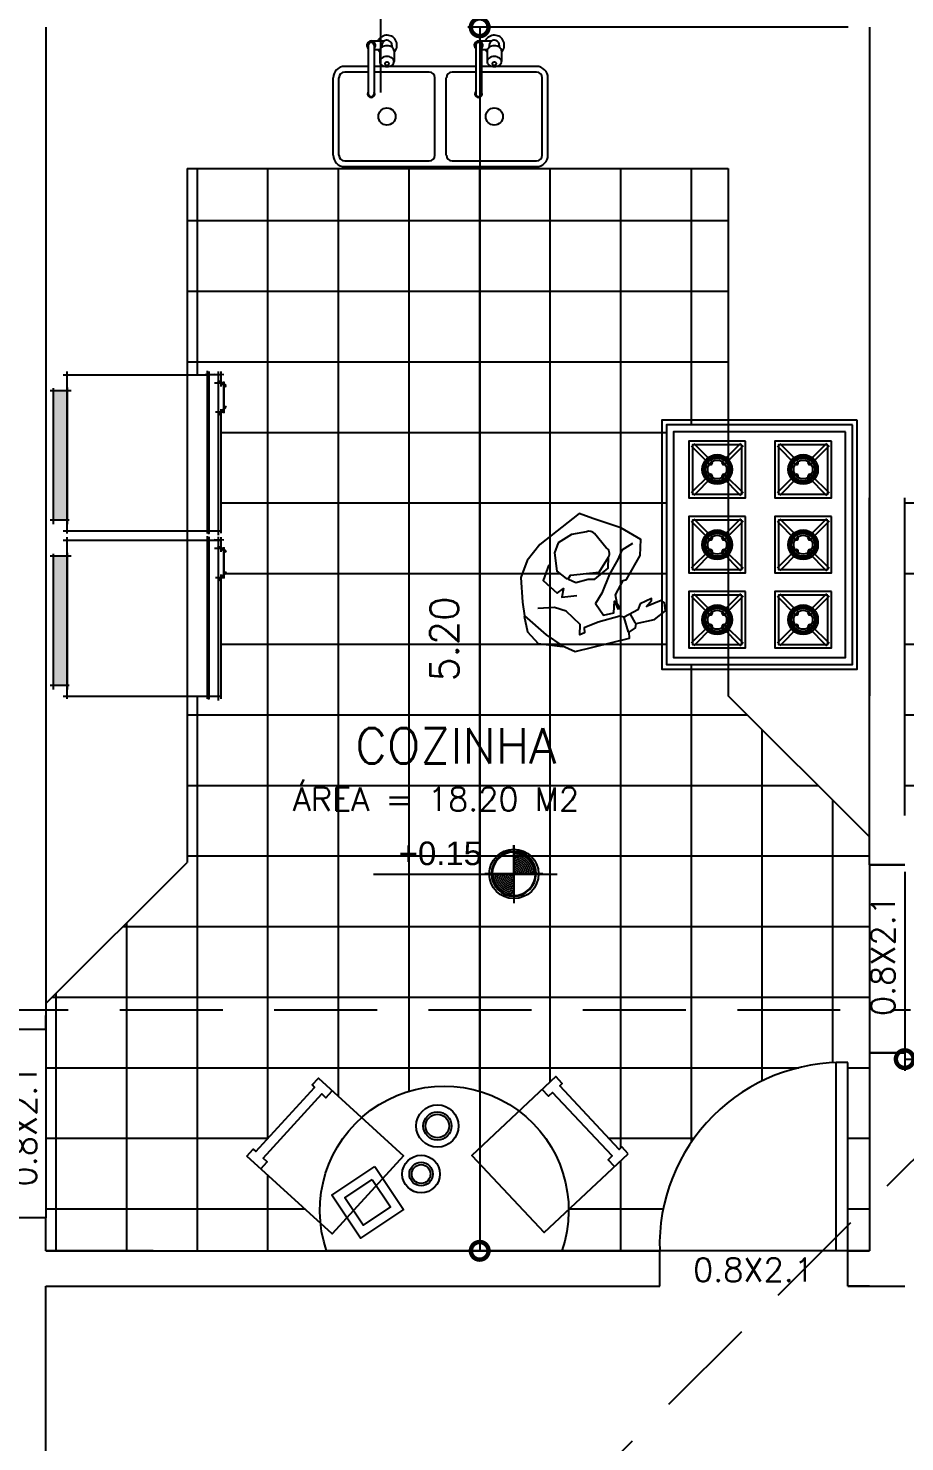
# Model space of a CAD drawing. Extents: x 500 to 638, y 181 to 267.
# Drawn here: x 551.78 to 555.51, y 230.31 to 236.32 of the extents above; entities that cross this region are included whole.
import ezdxf
from ezdxf.enums import TextEntityAlignment as Align

# ---------------------------------------------------------------- set-up
doc = ezdxf.new("R2010")
doc.units = 0
doc.header["$LTSCALE"] = 7
doc.linetypes.add('HIDDEN2', pattern=[0.1875, 0.125, -0.0625])
doc.layers.get('0').update_dxf_attribs({"linetype": 'CONTINUOUS'})
doc.layers.get('DEFPOINTS').update_dxf_attribs({"linetype": 'CONTINUOUS'})
for name, color, linetype in [('ACESSÓRIO', 2, 'CONTINUOUS'), ('ALVENARIA', 7, 'CONTINUOUS'), ('ALVENARIA1', 44, 'CONTINUOUS'), ('COBERTURA', 6, 'CONTINUOUS'), ('COTA', 1, 'CONTINUOUS'), ('HATCH', 30, 'CONTINUOUS'), ('JAPOR', 142, 'CONTINUOUS'), ('TEXTO2', 40, 'CONTINUOUS'), ('TEXTO3', 3, 'CONTINUOUS')]:
    doc.layers.add(name, color=color, linetype=linetype)
doc.styles.add('ARIALN', font='arial.ttf')
doc.styles.add('SIMPLEX', font='SIMPLEX.SHX')
doc.dimstyles.new('DIM50', dxfattribs={"dimtxt": 0.12, "dimasz": 0.15, "dimexe": 0.05, "dimexo": 0.09, "dimgap": 0.09, "dimtad": 1, "dimzin": 0, "dimdsep": 46, "dimtxsty": 'SIMPLEX', "dimblk1": 'DOTSMALL', "dimblk2": 'DOTSMALL', "dimsah": 1, "dimcen": 0.09, "dimadec": 0, "dimazin": 0, "dimtfac": 1, "dimtix": 1, "dimtofl": 0, "dimtmove": 2, "dimatfit": 3, "dimldrblk": 'DOTSMALL', "dimfxl": 1, "dimtolj": 1, "dimtzin": 0, "dimarcsym": 0})
pattern_1 = [(0, (0.5, 0), (0, 0.3), []), (90, (0.5, 0), (-0.3, 2e-17), [])]

# ---------------------------------------------------------------- blocks, each defined once
blk = doc.blocks.new('Bipman04')
for points in [[(0.2286, 0.2018), (0.183, 0.1727), (0.1664, 0.1333), (0.1311, 0.071), (0.0979, -0.0099), (0.071, -0.0535), (0.1062, -0.1033), (0.1498, -0.0929), (0.1519, -0.0431), (0.1664, -0.0763), (0.1767, -0.0743), (0.1643, -0.0556), (0.156, -0.0162), (0.1892, 0.044), (0.2037, 0.0482), (0.2618, 0.1499), (0.2638, 0.2184), (0.1788, 0.2682), (0.0606, 0.3076), (0.0025, 0.3284), (-0.1655, 0.1976), (-0.2194, 0.1291), (-0.2463, 0.0565), (-0.2381, -0.0473), (-0.2298, -0.1054), (-0.1385, -0.1863), (-0.0721, -0.232), (-0.0141, -0.2569), (0.2161, -0.2009), (0.2141, -0.176), (0.241, -0.1573), (0.2452, -0.1386), (0.3219, -0.122), (0.3696, -0.0846), (0.3655, -0.0514), (0.351, -0.0411), (0.2887, -0.066), (0.3095, -0.0411), (0.3095, -0.0328), (0.2618, -0.0556), (0.2514, -0.0805), (0.1933, -0.1116), (0.1747, -0.1075), (0.0834, -0.1324), (0.0233, -0.1573), (0.0253, -0.178), (0.0046, -0.1863), (0.0067, -0.1428), (-0.0535, -0.0867), (-0.1032, -0.0701), (-0.1738, -0.0743)], [(-0.0431, 0.0503), (-0.012, 0.0357), (0.0399, 0.0503), (0.0689, 0.0503), (0.1249, 0.0959), (0.127, 0.1437)], [(-0.1261, 0.1104), (-0.1509, 0.044), (-0.0908, -0.0099), (-0.0638, 0.0108), (-0.0721, -0.0265), (-0.0078, -0.0203)], [(-0.2318, -0.1075), (-0.2173, -0.1739), (-0.1717, -0.2237), (-0.068, -0.2362)], [(0.212, -0.176), (0.1933, -0.1137)], [(0.241, -0.1365), (0.2203, -0.0992)]]:
    blk.add_lwpolyline(points)
blk.add_lwpolyline([(0.0876, 0.0793), (0.127, 0.1437, 0.426739), (0.1166, 0.1831), (0.0668, 0.2433, 0.32843), (0.0336, 0.2516), (-0.0307, 0.2391), (-0.0867, 0.2038), (-0.1032, 0.1623), (-0.0929, 0.0835), (-0.0535, 0.0523), (-0.0431, 0.0523), (-0.0348, 0.0669)], format="xyb", close=True)
blk = doc.blocks.new('A$C039B0C4B')
at = {"layer": 'ACESSÓRIO'}
for points in [[(0.0131, 1.3185), (0.0718, 1.3185), (0.0718, 0.7673), (0.0131, 0.7673)], [(0.0131, 0.6152), (0.0718, 0.6152), (0.0718, 0.064), (0.0131, 0.064)]]:
    blk.add_hatch(color=256, dxfattribs=at).paths.add_polyline_path(points)
for p, q in [((0.0548, 1.3851), (0.6754, 1.3851)), ((0.0718, 0.7111), (0.0718, 1.3983)), ((0.6579, 1.3857), (0.7232, 1.3857)), ((0.6663, 1.4022), (0.6663, 0.7111)), ((0.6718, 1.3935), (0.6718, 0.7075)), ((0.675, 0.7111), (0.675, 1.3988)), ((0.7379, 1.3847), (0.697, 1.3865)), ((0.714, 1.3988), (0.714, 0.7033)), ((0.7248, 1.3984), (0.7248, 1.3357)), ((0.0131, 0.7502), (0.0131, 1.3277)), ((0.0718, 1.3316), (0.0718, 0.7502)), ((0.6983, 1.3512), (0.7317, 1.3512)), ((0.7102, 1.3615), (0.7457, 1.3402)), ((0.7148, 1.3562), (0.7468, 1.3354)), ((0.7153, 1.2125), (0.7153, 1.3683)), ((0.7358, 1.3557), (0.7358, 1.2219)), ((0.7378, 1.3541), (0.7378, 1.2237)), ((0, 1.3185), (0.0888, 1.3185)), ((0.7324, 1.2256), (0.7022, 1.2256)), ((0.7466, 1.2465), (0.7133, 1.2098)), ((0.7475, 1.2513), (0.7169, 1.2189)), ((0.7248, 1.2395), (0.7248, 0.7114)), ((0.0809, 0.7673), (0, 0.7673)), ((0.6794, 0.7203), (0.0548, 0.7203)), ((0.0548, 0.6819), (0.6754, 0.6819)), ((0.0718, 0.0079), (0.0718, 0.695)), ((0.6579, 0.6825), (0.7232, 0.6825)), ((0.7232, 0.7203), (0.6619, 0.7203)), ((0.6663, 0.6989), (0.6663, 0.0079)), ((0.6718, 0.6903), (0.6718, 0.0042)), ((0.675, 0.0079), (0.675, 0.6956)), ((0.7379, 0.6815), (0.697, 0.6832)), ((0.714, 0.6956), (0.714, 0)), ((0.7153, 0.5092), (0.7153, 0.665)), ((0.7248, 0.6951), (0.7248, 0.6324)), ((0, 0.6152), (0.0888, 0.6152)), ((0.0131, 0.047), (0.0131, 0.6244)), ((0.0718, 0.6283), (0.0718, 0.047)), ((0.6983, 0.648), (0.7317, 0.648)), ((0.7102, 0.6582), (0.7457, 0.6369)), ((0.7148, 0.653), (0.7468, 0.6322)), ((0.7358, 0.6524), (0.7358, 0.5186)), ((0.7378, 0.6508), (0.7378, 0.5204)), ((0.7466, 0.5432), (0.7133, 0.5066)), ((0.7475, 0.548), (0.7169, 0.5157)), ((0.7324, 0.5223), (0.7022, 0.5223)), ((0.7248, 0.5362), (0.7248, 0.0081)), ((0.0809, 0.064), (0, 0.064)), ((0.6794, 0.017), (0.0548, 0.017)), ((0.7232, 0.017), (0.6619, 0.017))]:
    blk.add_line(p, q, dxfattribs=at)
blk = doc.blocks.new('A$C65150510')
at = {"layer": 'ACESSÓRIO'}
blk.add_lwpolyline([(1.0273, 0), (0.0273, 0, -1.4)], format="xyb", close=True, dxfattribs=at)
for points in [[(0.2324, 0.3589), (0.3544, 0.1759), (0.1714, 0.0538), (0.0493, 0.2368)], [(0.2213, 0.3034), (0.299, 0.1869), (0.1825, 0.1092), (0.1048, 0.2257)]]:
    blk.add_lwpolyline(points, close=True, dxfattribs=at)
for centre, radius in [((0.4982, 0.5305), 0.09), ((0.4982, 0.5305), 0.06), ((0.4982, 0.5305), 0.05), ((0.4289, 0.3264), 0.08), ((0.4289, 0.3264), 0.05), ((0.4289, 0.3264), 0.04)]:
    blk.add_circle(centre, radius, dxfattribs=at)
blk = doc.blocks.new('A$C42362072')
at = {"layer": 'ACESSÓRIO'}
blk.add_lwpolyline([(0.45, 0.49), (0.41, 0.49), (0.41, 0.4749), (0.04, 0.4749), (0.04, 0.49), (0, 0.49), (0, 0), (0.45, 0)], close=True, dxfattribs=at)
blk.add_lwpolyline([(0.45, 0.41), (0.41, 0.41), (0.41, 0.434), (0.04, 0.434), (0.04, 0.41), (0, 0.41)], dxfattribs=at)
blk = doc.blocks.new('_DOTSMALL')
at = {"color": 0, "linetype": 'ByBlock', "const_width": 0.5}
blk.add_lwpolyline([(-0.0625, 0, 1), (0.0625, 0, 1)], format="xyb", close=True, dxfattribs=at)
blk = doc.blocks.new('*D77')
at = {"layer": 'COTA', "color": 0, "lineweight": -2}
for p, q in [((555.2664, 236.3219), (553.65, 236.3219)), ((553.7, 236.3219), (553.7, 231.1219)), ((555.2664, 231.1219), (553.65, 231.1219))]:
    blk.add_line(p, q, dxfattribs=at)
at = {"layer": 'DEFPOINTS', "color": 0}
for p in [(555.3564, 236.3219), (553.7, 231.1219), (555.3564, 231.1219)]:
    blk.add_point(p, dxfattribs=at)
at = {"layer": 'COTA', "color": 0, "lineweight": -2, "xscale": 0.15, "yscale": 0.15, "zscale": 0.15}
for p, rotation in [((553.7, 236.3219), 90), ((553.7, 231.1219), 270)]:
    blk.add_blockref('_DOTSMALL', p, dxfattribs=dict(at, rotation=rotation))
at = {"layer": 'COTA', "color": 0, "insert": (553.55, 233.7219), "char_height": 0.12, "attachment_point": 5, "rotation": 90, "style": 'SIMPLEX'}
blk.add_mtext('\\A1;5.20', dxfattribs=at)
blk = doc.blocks.new('*D78')
at = {"layer": 'COTA', "color": 0, "lineweight": -2}
for p, q in [((555.5064, 232.7319), (555.5064, 231.8866)), ((556.9314, 232.7319), (556.9314, 231.8866)), ((555.5064, 231.9366), (556.9314, 231.9366))]:
    blk.add_line(p, q, dxfattribs=at)
at = {"layer": 'DEFPOINTS', "color": 0}
for p in [(555.5064, 232.8219), (556.9314, 232.8219), (556.9314, 231.9366)]:
    blk.add_point(p, dxfattribs=at)
at = {"layer": 'COTA', "color": 0, "lineweight": -2, "xscale": 0.15, "yscale": 0.15, "zscale": 0.15, "rotation": 180}
blk.add_blockref('_DOTSMALL', (555.5064, 231.9366), dxfattribs=at)
at = {"layer": 'COTA', "color": 0, "lineweight": -2, "xscale": 0.15, "yscale": 0.15, "zscale": 0.15}
blk.add_blockref('_DOTSMALL', (556.9314, 231.9366), dxfattribs=at)
at = {"layer": 'COTA', "color": 0, "insert": (556.2189, 232.0866), "char_height": 0.12, "attachment_point": 5, "style": 'SIMPLEX'}
blk.add_mtext('\\A1;1.43', dxfattribs=at)
blk = doc.blocks.new('*D81')
at = {"layer": 'COTA', "color": 0, "lineweight": -2}
for p, q in [((555.5964, 234.3219), (556.8755, 234.3219)), ((556.8255, 232.9719), (556.8255, 234.3219)), ((555.5964, 232.9719), (556.8755, 232.9719))]:
    blk.add_line(p, q, dxfattribs=at)
at = {"layer": 'DEFPOINTS', "color": 0}
for p in [(555.5064, 234.3219), (556.8255, 234.3219), (555.5064, 232.9719)]:
    blk.add_point(p, dxfattribs=at)
at = {"layer": 'COTA', "color": 0, "lineweight": -2, "xscale": 0.15, "yscale": 0.15, "zscale": 0.15}
for p, rotation in [((556.8255, 234.3219), 90), ((556.8255, 232.9719), 270)]:
    blk.add_blockref('_DOTSMALL', p, dxfattribs=dict(at, rotation=rotation))
at = {"layer": 'COTA', "color": 0, "insert": (556.6755, 233.6469), "char_height": 0.12, "attachment_point": 5, "rotation": 90, "style": 'SIMPLEX'}
blk.add_mtext('\\A1;1.35', dxfattribs=at)
blk = doc.blocks.new('*D82')
at = {"layer": 'COTA', "color": 0, "lineweight": -2}
for p, q in [((556.8255, 234.4719), (556.8255, 234.6219)), ((555.5964, 234.4719), (556.8755, 234.4719)), ((555.5964, 234.3219), (556.8755, 234.3219)), ((556.8255, 234.3219), (556.8255, 234.1719))]:
    blk.add_line(p, q, dxfattribs=at)
at = {"layer": 'DEFPOINTS', "color": 0}
for p in [(555.5064, 234.4719), (556.8255, 234.4719), (555.5064, 234.3219)]:
    blk.add_point(p, dxfattribs=at)
at = {"layer": 'COTA', "color": 0, "lineweight": -2, "xscale": 0.15, "yscale": 0.15, "zscale": 0.15}
for p, rotation in [((556.8255, 234.4719), 270), ((556.8255, 234.3219), 90)]:
    blk.add_blockref('_DOTSMALL', p, dxfattribs=dict(at, rotation=rotation))
at = {"layer": 'COTA', "color": 0, "insert": (556.6755, 234.3969), "char_height": 0.12, "attachment_point": 5, "rotation": 90, "style": 'SIMPLEX'}
blk.add_mtext('\\A1;0.15', dxfattribs=at)

msp = doc.modelspace()

# ---------------------------------------------------------------- hatches: boundary and pattern name
at = {"layer": 'HATCH'}
h = msp.add_hatch(dxfattribs=at)
h.set_pattern_fill('_USER', color=256, scale=0.3, style=0, double=1, pattern_type=0)
h.set_pattern_definition(pattern_1)
h.paths.add_polyline_path([(554.4941, 234.6327), (554.7564, 234.6327), (554.7564, 235.7219), (552.4564, 235.7219), (552.4564, 234.8453), (552.5329, 234.8453), (552.5329, 234.8459), (552.5998, 234.8459), (552.5998, 234.8128), (552.6023, 234.8113), (552.6128, 234.8113), (552.6128, 234.6857), (552.6026, 234.6857), (552.5998, 234.6826), (552.5998, 234.1715), (552.5998, 234.1096), (552.6023, 234.1081), (552.6128, 234.1081), (552.6128, 233.9824), (552.6026, 233.9824), (552.5998, 233.9793), (552.5998, 233.4772), (552.5369, 233.4772), (552.4564, 233.4772), (552.4564, 232.7726), (551.8564, 232.1726), (551.8564, 232.1219), (551.8564, 232.0628), (551.8564, 231.2628), (551.8564, 231.1219), (551.9479, 231.1219), (552.2771, 231.1219), (552.3123, 231.1219), (553.0494, 231.1219, -0.05653), (553.0237, 231.2382), (552.7109, 231.5241), (552.7378, 231.5537), (552.749, 231.5435), (552.9986, 231.8166), (552.9875, 231.8268), (553.0145, 231.8563), (553.1982, 231.6883, -0.356905), (553.867, 231.7158), (554.0236, 231.8626), (554.0509, 231.8334), (554.0399, 231.8231), (554.293, 231.5531), (554.304, 231.5635), (554.3313, 231.5343), (554.0779, 231.2968, -0.084418), (554.0494, 231.1219), (554.465, 231.1219, -0.433232), (555.265, 231.9219), (555.265, 231.1219), (555.3564, 231.1219), (555.3564, 231.9628), (555.3564, 232.7628), (555.3564, 232.881), (554.7564, 233.481), (554.7564, 233.6139), (554.4941, 233.6139)])
h.paths.add_polyline_path([(554.4093, 233.8606), (554.43, 233.8689), (554.43, 233.8855)], flags=16)
h.paths.add_polyline_path([(554.1873, 234.1698), (554.1873, 234.1698, 0.221763), (554.1653, 234.1803), (554.0899, 234.1657), (554.0339, 234.1304), (554.0173, 234.0889), (554.0276, 234.01), (554.0585, 233.9857), (554.073, 233.9789), (554.0774, 233.9789), (554.0857, 233.9934), (554.2081, 234.0059), (554.2475, 234.0702, 0.220387), (554.2502, 234.0938)], flags=16)
h.paths.add_polyline_path([(552.8756, 232.9615), (554.3209, 232.9615), (554.3209, 233.1401), (552.8756, 233.1401)], flags=24)
h.paths.add_polyline_path([(553.093, 233.1561), (554.1037, 233.1561), (554.1037, 233.3811), (553.093, 233.3811)], flags=24)
h = msp.add_hatch(dxfattribs=at)
h.set_pattern_fill('_USER', color=256, scale=0.3, style=0, double=1, pattern_type=0)
h.set_pattern_definition(pattern_1)
h.paths.add_polyline_path([(556.8964, 234.2219), (556.8964, 234.2519), (556.9664, 234.2519), (556.9664, 234.2919), (557.0464, 234.2919), (557.0464, 234.2819), (556.9764, 234.2819), (556.9764, 234.2519), (557.5064, 234.2519), (557.5064, 234.2719), (557.5064, 234.3219), (556.4369, 234.3219), (556.4369, 232.9719), (556.6035, 232.9719), (556.6035, 232.9749), (556.6137, 232.9749), (556.6137, 233.0339), (556.6287, 233.0339), (556.6287, 233.0739), (556.7287, 233.0739), (556.7287, 233.0339), (556.7437, 233.0339), (556.7437, 232.9749), (556.7538, 232.9749), (556.7538, 232.9719), (556.9787, 232.9719), (556.9787, 233.0289), (556.7937, 233.0289), (556.7937, 233.3939, -1), (557.1637, 233.3939), (557.1637, 233.0289), (556.9787, 233.0289), (556.9787, 232.9719), (557.222, 232.9719), (557.222, 232.9987), (557.2671, 232.9987), (557.2212, 233.0643), (557.3316, 233.0643), (557.289, 232.9987), (557.3353, 232.9987), (557.3353, 232.9719), (557.5064, 232.9719), (557.5064, 233.5719), (557.5064, 233.6119, -0.414214)])
h.paths.add_polyline_path([(556.376, 234.3219), (555.994, 234.3219), (555.994, 234.319), (555.979, 234.319), (555.979, 234.2949), (556.0415, 234.2949), (556.0415, 234.1949), (555.7915, 234.1949), (555.7915, 234.2949), (555.854, 234.2949), (555.854, 234.319), (555.8391, 234.319), (555.8391, 234.3219), (555.5064, 234.3219), (555.5064, 232.9719), (555.9414, 232.9719), (555.9414, 233.2448, -9.898979), (555.9714, 233.2448), (555.9714, 232.9719), (556.376, 232.9719)])
h.paths.add_polyline_path([(555.5221, 233.5447), (556.9673, 233.5447), (556.9673, 233.7233), (555.5221, 233.7233)], flags=9)
h.paths.add_polyline_path([(555.5649, 233.7532), (556.2756, 233.7532), (556.2756, 233.9782), (555.5649, 233.9782)], flags=24)

# ---------------------------------------------------------------- linework, layer by layer
at = {"layer": 'ACESSÓRIO'}
for p, q in [((553.2388, 236.264), (553.2918, 236.264)), ((553.6951, 236.264), (553.7481, 236.264)), ((553.2267, 236.2457), (553.2267, 236.0389)), ((553.251, 236.2457), (553.251, 236.0389)), ((553.251, 236.2275), (553.2764, 236.2275)), ((553.2753, 236.2219), (553.2753, 236.1761)), ((553.2845, 236.2457), (553.2845, 236.2372)), ((553.3271, 236.2457), (553.3271, 236.2372)), ((553.3362, 236.2219), (553.3362, 236.1761)), ((553.683, 236.2457), (553.683, 236.0389)), ((553.7073, 236.2457), (553.7073, 236.0389)), ((553.7073, 236.2275), (553.7327, 236.2275)), ((553.7316, 236.2219), (553.7316, 236.1761)), ((553.7408, 236.2457), (553.7408, 236.2372)), ((553.7833, 236.2457), (553.7833, 236.2372)), ((553.7925, 236.2219), (553.7925, 236.1761)), ((553.2267, 236.1556), (553.1263, 236.1556)), ((553.2967, 236.1556), (553.251, 236.1556)), ((553.683, 236.1556), (553.3148, 236.1556)), ((553.753, 236.1556), (553.7073, 236.1556)), ((553.9415, 236.1556), (553.7711, 236.1556)), ((553.0776, 235.7784), (553.0776, 236.1069)), ((553.102, 235.7784), (553.102, 236.1069)), ((553.2267, 236.1312), (553.1263, 236.1312)), ((553.4852, 236.1312), (553.251, 236.1312)), ((553.5096, 235.7784), (553.5096, 236.1069)), ((553.5582, 235.7784), (553.5582, 236.1069)), ((553.683, 236.1312), (553.5826, 236.1312)), ((553.9415, 236.1312), (553.7073, 236.1312)), ((553.9659, 235.7784), (553.9659, 236.1069)), ((553.9902, 235.7784), (553.9902, 236.1069)), ((553.1263, 235.754), (553.4852, 235.754)), ((553.1263, 235.7297), (553.9415, 235.7297)), ((553.5826, 235.754), (553.9415, 235.754)), ((552.4564, 235.7219), (552.4564, 232.7726)), ((552.4564, 235.7219), (554.7564, 235.7219)), ((554.7564, 235.7219), (554.7564, 233.481)), ((554.599, 234.5424), (554.6762, 234.4653)), ((554.6096, 234.553), (554.6868, 234.4759)), ((554.809, 234.553), (554.7319, 234.4759)), ((554.8196, 234.5424), (554.7425, 234.4653)), ((554.9643, 234.5424), (555.0414, 234.4653)), ((554.9749, 234.553), (555.052, 234.4759)), ((555.1743, 234.553), (555.0972, 234.4759)), ((555.1849, 234.5424), (555.1078, 234.4653)), ((554.6762, 234.4201), (554.599, 234.343)), ((554.6868, 234.4095), (554.6096, 234.3324)), ((554.7319, 234.4095), (554.809, 234.3324)), ((554.7425, 234.4201), (554.8196, 234.343)), ((555.0414, 234.4201), (554.9643, 234.343)), ((555.052, 234.4095), (554.9749, 234.3324)), ((555.0972, 234.4095), (555.1743, 234.3324)), ((555.1078, 234.4201), (555.1849, 234.343)), ((554.599, 234.2224), (554.6762, 234.1453)), ((554.6096, 234.233), (554.6868, 234.1559)), ((554.809, 234.233), (554.7319, 234.1559)), ((554.8196, 234.2224), (554.7425, 234.1453)), ((554.9643, 234.2224), (555.0414, 234.1453)), ((554.9749, 234.233), (555.052, 234.1559)), ((555.1743, 234.233), (555.0972, 234.1559)), ((555.1849, 234.2224), (555.1078, 234.1453)), ((554.6762, 234.1001), (554.599, 234.023)), ((554.6868, 234.0895), (554.6096, 234.0124)), ((554.7319, 234.0895), (554.809, 234.0124)), ((554.7425, 234.1001), (554.8196, 234.023)), ((555.0414, 234.1001), (554.9643, 234.023)), ((555.052, 234.0895), (554.9749, 234.0124)), ((555.0972, 234.0895), (555.1743, 234.0124)), ((555.1078, 234.1001), (555.1849, 234.023)), ((554.599, 233.9036), (554.6762, 233.8265)), ((554.6096, 233.9142), (554.6868, 233.8371)), ((554.809, 233.9142), (554.7319, 233.8371)), ((554.8196, 233.9036), (554.7425, 233.8265)), ((554.9643, 233.9036), (555.0414, 233.8265)), ((554.9749, 233.9142), (555.052, 233.8371)), ((555.1743, 233.9142), (555.0972, 233.8371)), ((555.1849, 233.9036), (555.1078, 233.8265)), ((554.6762, 233.7813), (554.599, 233.7042)), ((554.6868, 233.7707), (554.6096, 233.6936)), ((554.7319, 233.7707), (554.809, 233.6936)), ((554.7425, 233.7813), (554.8196, 233.7042)), ((555.0414, 233.7813), (554.9643, 233.7042)), ((555.052, 233.7707), (554.9749, 233.6936)), ((555.0972, 233.7707), (555.1743, 233.6936)), ((555.1078, 233.7813), (555.1849, 233.7042)), ((555.3564, 232.881), (554.7564, 233.481)), ((551.8564, 232.1726), (552.4564, 232.7726))]:
    msp.add_line(p, q, dxfattribs=at)
for points in [[(553.3362, 236.2219, 0.133256), (553.3341, 236.2297, 0.106756), (553.3273, 236.2371, 0.082828), (553.3178, 236.2417, 0.071352), (553.3058, 236.2434, 0.071352), (553.2937, 236.2417, 0.082828), (553.2843, 236.2371, 0.106756), (553.2775, 236.2297, 0.133256), (553.2753, 236.2219, 0.133256)], [(553.7925, 236.2219, 0.133256), (553.7904, 236.2297, 0.106756), (553.7836, 236.2371, 0.082828), (553.7741, 236.2417, 0.071352), (553.7621, 236.2434, 0.071352), (553.75, 236.2417, 0.082828), (553.7405, 236.2371, 0.106756), (553.7338, 236.2297, 0.133256), (553.7316, 236.2219, 0.133256)]]:
    msp.add_lwpolyline(points, format="xyb", dxfattribs=at)
for points in [[(553.2753, 236.1761, 0.133256), (553.2775, 236.1683, 0.106756), (553.2843, 236.1609, 0.082828), (553.2937, 236.1563, 0.071352), (553.3058, 236.1546, 0.071352), (553.3178, 236.1563, 0.082828), (553.3273, 236.1609, 0.106756), (553.3341, 236.1683, 0.133256), (553.3362, 236.1761, 0.133256), (553.3341, 236.1839, 0.106756), (553.3273, 236.1913, 0.082828), (553.3178, 236.1959, 0.071352), (553.3058, 236.1976, 0.071352), (553.2937, 236.1959, 0.082828), (553.2843, 236.1913, 0.106756), (553.2775, 236.1839, 0.133256)], [(553.3149, 236.167, 0.133256), (553.3143, 236.1693, 0.106756), (553.3122, 236.1716, 0.082828), (553.3094, 236.1729, 0.071352), (553.3058, 236.1734, 0.071352), (553.3021, 236.1729, 0.082828), (553.2993, 236.1716, 0.106756), (553.2973, 236.1693, 0.133256), (553.2966, 236.167, 0.133256), (553.2973, 236.1646, 0.106756), (553.2993, 236.1624, 0.082828), (553.3021, 236.1611, 0.071352), (553.3058, 236.1605, 0.071352), (553.3094, 236.1611, 0.082828), (553.3122, 236.1624, 0.106756), (553.3143, 236.1646, 0.133256)], [(553.7316, 236.1761, 0.133256), (553.7338, 236.1683, 0.106756), (553.7405, 236.1609, 0.082828), (553.75, 236.1563, 0.071352), (553.7621, 236.1546, 0.071352), (553.7741, 236.1563, 0.082828), (553.7836, 236.1609, 0.106756), (553.7904, 236.1683, 0.133256), (553.7925, 236.1761, 0.133256), (553.7904, 236.1839, 0.106756), (553.7836, 236.1913, 0.082828), (553.7741, 236.1959, 0.071352), (553.7621, 236.1976, 0.071352), (553.75, 236.1959, 0.082828), (553.7405, 236.1913, 0.106756), (553.7338, 236.1839, 0.133256)], [(553.7712, 236.167, 0.133256), (553.7705, 236.1693, 0.106756), (553.7685, 236.1716, 0.082828), (553.7657, 236.1729, 0.071352), (553.7621, 236.1734, 0.071352), (553.7584, 236.1729, 0.082828), (553.7556, 236.1716, 0.106756), (553.7536, 236.1693, 0.133256), (553.7529, 236.167, 0.133256), (553.7536, 236.1646, 0.106756), (553.7556, 236.1624, 0.082828), (553.7584, 236.1611, 0.071352), (553.7621, 236.1605, 0.071352), (553.7657, 236.1611, 0.082828), (553.7685, 236.1624, 0.106756), (553.7705, 236.1646, 0.133256)]]:
    msp.add_lwpolyline(points, format="xyb", close=True, dxfattribs=at)
for points in [[(555.3046, 234.6527), (554.4741, 234.6527), (554.4741, 233.5939), (555.3046, 233.5939)], [(555.2846, 234.6327), (554.4941, 234.6327), (554.4941, 233.6139), (555.2846, 233.6139)], [(555.2546, 234.6027), (554.5241, 234.6027), (554.5241, 233.6439), (555.2546, 233.6439)], [(554.8293, 234.5627), (554.5893, 234.5627), (554.5893, 234.3227), (554.8293, 234.3227)], [(554.8143, 234.5477), (554.6043, 234.5477), (554.6043, 234.3377), (554.8143, 234.3377)], [(555.1946, 234.5627), (554.9546, 234.5627), (554.9546, 234.3227), (555.1946, 234.3227)], [(555.1796, 234.5477), (554.9696, 234.5477), (554.9696, 234.3377), (555.1796, 234.3377)], [(554.8293, 234.2427), (554.5893, 234.2427), (554.5893, 234.0027), (554.8293, 234.0027)], [(554.8143, 234.2277), (554.6043, 234.2277), (554.6043, 234.0177), (554.8143, 234.0177)], [(555.1946, 234.2427), (554.9546, 234.2427), (554.9546, 234.0027), (555.1946, 234.0027)], [(555.1796, 234.2277), (554.9696, 234.2277), (554.9696, 234.0177), (555.1796, 234.0177)], [(554.8293, 233.9239), (554.5893, 233.9239), (554.5893, 233.6839), (554.8293, 233.6839)], [(555.1946, 233.9239), (554.9546, 233.9239), (554.9546, 233.6839), (555.1946, 233.6839)], [(554.8143, 233.9089), (554.6043, 233.9089), (554.6043, 233.6989), (554.8143, 233.6989)], [(555.1796, 233.9089), (554.9696, 233.9089), (554.9696, 233.6989), (555.1796, 233.6989)]]:
    msp.add_lwpolyline(points, close=True, dxfattribs=at)
for centre, radius in [((553.3058, 235.9426), 0.0365), ((553.7621, 235.9426), 0.0365), ((554.7093, 234.4427), 0.0631), ((554.6602, 234.4677), 0.00385), ((554.7093, 234.4427), 0.0492), ((554.6665, 234.4774), 0.00385), ((554.7093, 234.4427), 0.0401), ((554.6746, 234.4856), 0.00385), ((554.6843, 234.4919), 0.00385), ((554.6951, 234.496), 0.00385), ((554.7064, 234.4978), 0.00385), ((554.718, 234.4972), 0.00385), ((554.7291, 234.4942), 0.00385), ((554.7394, 234.489), 0.00385), ((554.7483, 234.4817), 0.00385), ((554.7556, 234.4727), 0.00385), ((554.7608, 234.4625), 0.00385), ((555.0746, 234.4427), 0.0631), ((555.0255, 234.4677), 0.00385), ((555.0746, 234.4427), 0.0492), ((555.0317, 234.4774), 0.00385), ((555.0746, 234.4427), 0.0401), ((555.0399, 234.4856), 0.00385), ((555.0496, 234.4919), 0.00385), ((555.0603, 234.496), 0.00385), ((555.0717, 234.4978), 0.00385), ((555.0832, 234.4972), 0.00385), ((555.0944, 234.4942), 0.00385), ((555.1047, 234.489), 0.00385), ((555.1136, 234.4817), 0.00385), ((555.1209, 234.4727), 0.00385), ((555.1261, 234.4625), 0.00385), ((554.6542, 234.4456), 0.00385), ((554.6548, 234.4341), 0.00385), ((554.656, 234.457), 0.00385), ((554.6578, 234.4229), 0.00385), ((554.6631, 234.4127), 0.00385), ((554.6703, 234.4037), 0.00385), ((554.7441, 234.3998), 0.00385), ((554.7522, 234.408), 0.00385), ((554.7585, 234.4177), 0.00385), ((554.7626, 234.4284), 0.00385), ((554.7638, 234.4513), 0.00385), ((554.7644, 234.4398), 0.00385), ((555.0195, 234.4456), 0.00385), ((555.0201, 234.4341), 0.00385), ((555.0213, 234.457), 0.00385), ((555.0231, 234.4229), 0.00385), ((555.0283, 234.4127), 0.00385), ((555.0356, 234.4037), 0.00385), ((555.1093, 234.3998), 0.00385), ((555.1175, 234.408), 0.00385), ((555.1238, 234.4177), 0.00385), ((555.1279, 234.4284), 0.00385), ((555.1291, 234.4513), 0.00385), ((555.1297, 234.4398), 0.00385), ((554.6793, 234.3964), 0.00385), ((554.6896, 234.3912), 0.00385), ((554.7007, 234.3882), 0.00385), ((554.7122, 234.3876), 0.00385), ((554.7236, 234.3894), 0.00385), ((554.7344, 234.3935), 0.00385), ((555.0446, 234.3964), 0.00385), ((555.0548, 234.3912), 0.00385), ((555.066, 234.3882), 0.00385), ((555.0775, 234.3876), 0.00385), ((555.0889, 234.3894), 0.00385), ((555.0997, 234.3935), 0.00385), ((554.7093, 234.1227), 0.0631), ((554.7093, 234.1227), 0.0492), ((554.6665, 234.1574), 0.00385), ((554.7093, 234.1227), 0.0401), ((554.6746, 234.1656), 0.00385), ((554.6843, 234.1719), 0.00385), ((554.6951, 234.176), 0.00385), ((554.7064, 234.1778), 0.00385), ((554.718, 234.1772), 0.00385), ((554.7291, 234.1742), 0.00385), ((554.7394, 234.169), 0.00385), ((554.7483, 234.1617), 0.00385), ((555.0746, 234.1227), 0.0631), ((555.0746, 234.1227), 0.0492), ((555.0317, 234.1574), 0.00385), ((555.0746, 234.1227), 0.0401), ((555.0399, 234.1656), 0.00385), ((555.0496, 234.1719), 0.00385), ((555.0603, 234.176), 0.00385), ((555.0717, 234.1778), 0.00385), ((555.0832, 234.1772), 0.00385), ((555.0944, 234.1742), 0.00385), ((555.1047, 234.169), 0.00385), ((555.1136, 234.1617), 0.00385), ((554.6542, 234.1256), 0.00385), ((554.6548, 234.1141), 0.00385), ((554.656, 234.137), 0.00385), ((554.6578, 234.1029), 0.00385), ((554.6602, 234.1477), 0.00385), ((554.7556, 234.1527), 0.00385), ((554.7585, 234.0977), 0.00385), ((554.7608, 234.1425), 0.00385), ((554.7626, 234.1084), 0.00385), ((554.7638, 234.1313), 0.00385), ((554.7644, 234.1198), 0.00385), ((555.0195, 234.1256), 0.00385), ((555.0201, 234.1141), 0.00385), ((555.0213, 234.137), 0.00385), ((555.0231, 234.1029), 0.00385), ((555.0255, 234.1477), 0.00385), ((555.1209, 234.1527), 0.00385), ((555.1238, 234.0977), 0.00385), ((555.1261, 234.1425), 0.00385), ((555.1279, 234.1084), 0.00385), ((555.1291, 234.1313), 0.00385), ((555.1297, 234.1198), 0.00385), ((554.6631, 234.0927), 0.00385), ((554.6703, 234.0837), 0.00385), ((554.6793, 234.0764), 0.00385), ((554.6896, 234.0712), 0.00385), ((554.7007, 234.0682), 0.00385), ((554.7122, 234.0676), 0.00385), ((554.7236, 234.0694), 0.00385), ((554.7344, 234.0735), 0.00385), ((554.7441, 234.0798), 0.00385), ((554.7522, 234.088), 0.00385), ((555.0283, 234.0927), 0.00385), ((555.0356, 234.0837), 0.00385), ((555.0446, 234.0764), 0.00385), ((555.0548, 234.0712), 0.00385), ((555.066, 234.0682), 0.00385), ((555.0775, 234.0676), 0.00385), ((555.0889, 234.0694), 0.00385), ((555.0997, 234.0735), 0.00385), ((555.1093, 234.0798), 0.00385), ((555.1175, 234.088), 0.00385), ((554.7093, 233.8039), 0.0631), ((554.6951, 233.8572), 0.00385), ((554.7064, 233.859), 0.00385), ((554.718, 233.8584), 0.00385), ((555.0746, 233.8039), 0.0631), ((555.0603, 233.8572), 0.00385), ((555.0717, 233.859), 0.00385), ((555.0832, 233.8584), 0.00385), ((554.6542, 233.8068), 0.00385), ((554.656, 233.8182), 0.00385), ((554.6602, 233.8289), 0.00385), ((554.7093, 233.8039), 0.0492), ((554.6665, 233.8386), 0.00385), ((554.7093, 233.8039), 0.0401), ((554.6746, 233.8468), 0.00385), ((554.6843, 233.8531), 0.00385), ((554.7291, 233.8554), 0.00385), ((554.7394, 233.8502), 0.00385), ((554.7483, 233.8429), 0.00385), ((554.7556, 233.8339), 0.00385), ((554.7608, 233.8237), 0.00385), ((554.7638, 233.8125), 0.00385), ((554.7644, 233.801), 0.00385), ((555.0195, 233.8068), 0.00385), ((555.0213, 233.8182), 0.00385), ((555.0255, 233.8289), 0.00385), ((555.0746, 233.8039), 0.0492), ((555.0317, 233.8386), 0.00385), ((555.0746, 233.8039), 0.0401), ((555.0399, 233.8468), 0.00385), ((555.0496, 233.8531), 0.00385), ((555.0944, 233.8554), 0.00385), ((555.1047, 233.8502), 0.00385), ((555.1136, 233.8429), 0.00385), ((555.1209, 233.8339), 0.00385), ((555.1261, 233.8237), 0.00385), ((555.1291, 233.8125), 0.00385), ((555.1297, 233.801), 0.00385), ((554.6548, 233.7953), 0.00385), ((554.6578, 233.7841), 0.00385), ((554.6631, 233.7739), 0.00385), ((554.6703, 233.7649), 0.00385), ((554.6793, 233.7576), 0.00385), ((554.6896, 233.7524), 0.00385), ((554.7007, 233.7494), 0.00385), ((554.7122, 233.7488), 0.00385), ((554.7236, 233.7506), 0.00385), ((554.7344, 233.7547), 0.00385), ((554.7441, 233.761), 0.00385), ((554.7522, 233.7692), 0.00385), ((554.7585, 233.7789), 0.00385), ((554.7626, 233.7896), 0.00385), ((555.0201, 233.7953), 0.00385), ((555.0231, 233.7841), 0.00385), ((555.0283, 233.7739), 0.00385), ((555.0356, 233.7649), 0.00385), ((555.0446, 233.7576), 0.00385), ((555.0548, 233.7524), 0.00385), ((555.066, 233.7494), 0.00385), ((555.0775, 233.7488), 0.00385), ((555.0889, 233.7506), 0.00385), ((555.0997, 233.7547), 0.00385), ((555.1093, 233.761), 0.00385), ((555.1175, 233.7692), 0.00385), ((555.1238, 233.7789), 0.00385), ((555.1279, 233.7896), 0.00385)]:
    msp.add_circle(centre, radius, dxfattribs=at)
for centre, radius, start, end in [((553.2388, 236.2457), 0.0183, 311.81031, 228.18969), ((553.3058, 236.2457), 0.0426, 315.58469, 154.62307), ((553.3058, 236.2457), 0.0213, 121.00272, 180), ((553.2918, 236.2762), 0.0122, 270, 294.61998), ((553.3058, 236.2457), 0.0213, 0, 114.61998), ((553.6951, 236.2457), 0.0183, 311.81031, 228.18969), ((553.7621, 236.2457), 0.0426, 315.58469, 154.62307), ((553.7621, 236.2457), 0.0213, 121.00272, 180), ((553.7481, 236.2762), 0.0122, 270, 294.61998), ((553.7621, 236.2457), 0.0213, 0, 114.61998), ((553.2388, 236.2457), 0.0122, 0.00021, 180.00021), ((553.3058, 236.2457), 0.0426, 205.37693, 224.41531), ((553.6951, 236.2457), 0.0122, 0.00021, 180.00021), ((553.7621, 236.2457), 0.0426, 205.37693, 224.41531), ((553.1263, 236.1069), 0.0487, 90, 180), ((553.9415, 236.1069), 0.0487, 0, 90), ((553.1263, 236.1069), 0.0243, 90, 180), ((553.4852, 236.1069), 0.0243, 0, 90), ((553.5826, 236.1069), 0.0243, 90, 180), ((553.9415, 236.1069), 0.0243, 0, 90), ((553.2388, 236.0389), 0.0152, 143.1301, 36.8699), ((553.2388, 236.0389), 0.0122, 180.00012, 0.00012), ((553.6951, 236.0389), 0.0152, 143.1301, 36.8699), ((553.6951, 236.0389), 0.0122, 180.00012, 0.00012), ((553.1263, 235.7784), 0.0487, 180, 270), ((553.1263, 235.7784), 0.0243, 180, 270), ((553.4852, 235.7784), 0.0243, 270, 0), ((553.5826, 235.7784), 0.0243, 180, 270), ((553.9415, 235.7784), 0.0243, 270, 0), ((553.9415, 235.7784), 0.0487, 270, 0), ((554.6815, 234.4706), 0.0075, 225, 45), ((554.7372, 234.4706), 0.0075, 135, 315), ((555.0467, 234.4706), 0.0075, 225, 45), ((555.1025, 234.4706), 0.0075, 135, 315), ((554.6815, 234.4148), 0.0075, 315, 135), ((554.7372, 234.4148), 0.0075, 45, 225), ((555.0467, 234.4148), 0.0075, 315, 135), ((555.1025, 234.4148), 0.0075, 45, 225), ((554.6815, 234.1506), 0.0075, 225, 45), ((554.6815, 234.0948), 0.0075, 315, 135), ((554.7372, 234.1506), 0.0075, 135, 315), ((554.7372, 234.0948), 0.0075, 45, 225), ((555.0467, 234.1506), 0.0075, 225, 45), ((555.0467, 234.0948), 0.0075, 315, 135), ((555.1025, 234.1506), 0.0075, 135, 315), ((555.1025, 234.0948), 0.0075, 45, 225), ((554.6815, 233.8318), 0.0075, 225, 45), ((554.7372, 233.8318), 0.0075, 135, 315), ((555.0467, 233.8318), 0.0075, 225, 45), ((555.1025, 233.8318), 0.0075, 135, 315), ((554.6815, 233.776), 0.0075, 315, 135), ((554.7372, 233.776), 0.0075, 45, 225), ((555.0467, 233.776), 0.0075, 315, 135), ((555.1025, 233.776), 0.0075, 45, 225)]:
    msp.add_arc(centre, radius, start, end, dxfattribs=at)
at = {"layer": 'ALVENARIA'}
for p, q in [((551.8564, 236.3219), (551.8564, 232.1219)), ((555.3564, 236.3219), (555.3564, 233.481)), ((555.3564, 232.7628), (555.3564, 234.3219)), ((555.5064, 232.9719), (555.5064, 234.3219)), ((555.3564, 232.7628), (555.3564, 232.8219)), ((555.3564, 232.7628), (555.5064, 232.7628)), ((555.5064, 232.7628), (555.3564, 232.7628)), ((551.8564, 232.1219), (551.8564, 232.0628)), ((551.8564, 232.1219), (551.8564, 232.0628)), ((551.8564, 232.0628), (551.8564, 232.1219)), ((551.8564, 232.1219), (551.8564, 232.0628)), ((551.8564, 232.0628), (551.8564, 232.1219)), ((551.8564, 232.0628), (551.7064, 232.0628)), ((555.3564, 231.9628), (555.5064, 231.9628)), ((555.5064, 231.9628), (555.3564, 231.9628)), ((555.3564, 231.9628), (555.3564, 231.1219)), ((551.8564, 231.2628), (551.7064, 231.2628)), ((551.8564, 231.1219), (551.8564, 231.2628)), ((551.8564, 231.1219), (551.8564, 231.2628)), ((551.8564, 231.1219), (554.465, 231.1219)), ((552.3123, 231.1219), (551.8564, 231.1219)), ((552.2771, 231.1219), (551.8564, 231.1219)), ((551.9479, 231.1219), (551.8564, 231.1219)), ((554.465, 230.9719), (554.465, 231.1219)), ((555.265, 231.1219), (555.3564, 231.1219)), ((555.265, 231.1219), (555.3564, 231.1219)), ((555.265, 230.9719), (555.265, 231.1219)), ((555.3064, 231.1219), (555.265, 231.1219)), ((555.3064, 231.1219), (555.265, 231.1219)), ((555.3564, 231.1219), (555.265, 231.1219)), ((555.3064, 231.1219), (555.265, 231.1219)), ((555.265, 231.1219), (555.3064, 231.1219)), ((555.265, 231.1219), (555.3064, 231.1219)), ((555.3564, 231.1219), (555.265, 231.1219)), ((555.265, 231.1219), (555.3564, 231.1219)), ((555.265, 231.1219), (555.3564, 231.1219)), ((551.8564, 227.8219), (551.8564, 230.9719)), ((551.8564, 227.8219), (551.8564, 230.9719)), ((551.8564, 230.9719), (554.465, 230.9719)), ((555.3564, 230.9719), (555.265, 230.9719)), ((555.3564, 230.9719), (555.265, 230.9719)), ((555.3564, 230.9719), (555.265, 230.9719)), ((555.3564, 230.9719), (555.265, 230.9719)), ((555.3564, 230.9719), (555.265, 230.9719)), ((555.265, 230.9719), (555.5064, 230.9719))]:
    msp.add_line(p, q, dxfattribs=at)
at = {"layer": 'ALVENARIA1', "linetype": 'ByBlock', "ltscale": 0.15}
msp.add_line((553.2787, 240.132), (553.2787, 236.0448), dxfattribs=at)
at = {"layer": 'COBERTURA', "linetype": 'HIDDEN2', "ltscale": 0.5}
for p, q in [((539.7014, 232.1466), (555.5304, 232.1466)), ((551.2559, 227.2212), (555.8573, 231.8227))]:
    msp.add_line(p, q, dxfattribs=at)
at = {"layer": 'HATCH'}
for p, q in [((555.3564, 232.7628), (555.3564, 231.9628)), ((551.8564, 232.0628), (551.8564, 231.2628))]:
    msp.add_line(p, q, dxfattribs=at)
at = {"layer": 'JAPOR'}
for p, q in [((555.215, 231.1219), (555.215, 231.9219)), ((555.265, 231.9219), (555.215, 231.9219)), ((555.265, 231.1219), (555.265, 231.9219)), ((555.265, 231.1219), (555.215, 231.1219))]:
    msp.add_line(p, q, dxfattribs=at)
msp.add_arc((555.24, 231.1469), 0.7754, 88.15239, 181.84761, dxfattribs=at)
at = {"layer": 'TEXTO2'}
for p, q in [((553.8454, 232.7238), (553.8454, 232.8463)), ((553.8454, 232.8463), (553.8454, 232.599)), ((553.2493, 232.7232), (554.0296, 232.7232)), ((553.969, 232.7238), (553.7224, 232.7238)), ((553.7551, 232.7245), (553.9356, 232.7245))]:
    msp.add_line(p, q, dxfattribs=at)
at = {"layer": 'TEXTO2', "const_width": 0.0068}
for points in [[(553.9309, 232.7239, 0.00165), (553.9309, 232.7245, 0.412282), (553.8453, 232.8106, 0.412282)], [(553.9159, 232.7239, 0.001965), (553.9159, 232.7245, 0.411913), (553.8453, 232.7956, 0.411913)], [(553.9009, 232.7239, 0.002428), (553.9009, 232.7245, 0.411372), (553.8453, 232.7806, 0.411372)], [(553.9384, 232.7238, 0.00165), (553.9384, 232.7245, 0.412282), (553.8454, 232.8181, 1)], [(553.9234, 232.7238, 0.001965), (553.9234, 232.7245, 0.411913), (553.8454, 232.8031, 1)], [(553.9084, 232.7238, 0.002428), (553.9084, 232.7245, 0.411372), (553.8454, 232.7881, 1)], [(553.7511, 232.7238, 0.414214), (553.8454, 232.6308, 0.412282)], [(553.7586, 232.7239, 0.414214), (553.8453, 232.6383, 0.414214)], [(553.7661, 232.7245, 0.416517), (553.8454, 232.6458, 0.411913)], [(553.7736, 232.7245, 0.416517), (553.8453, 232.6533, 0.416517)], [(553.7811, 232.7245, 0.417061), (553.8454, 232.6608, 0.411372)], [(553.7886, 232.7245, 0.417061), (553.8453, 232.6683, 0.417061)], [(553.7961, 232.7245, 0.41794), (553.8454, 232.6758, 0.410497)], [(553.8036, 232.7245, 0.41794), (553.8453, 232.6833, 0.41794)], [(553.8111, 232.7245, 0.419603), (553.8454, 232.6908, 0.408844)], [(553.8186, 232.7245, 0.419603), (553.8452, 232.6983, 0.419603)], [(553.8261, 232.7245, 0.419603), (553.8451, 232.7058, 0.419603)], [(553.8336, 232.7245, 0.419603), (553.845, 232.7133, 0.419603)], [(553.8411, 232.7245, 0.419603), (553.8448, 232.7208, 0.419603)], [(553.8484, 232.7244, 0.004592), (553.8484, 232.7245, 0.408844), (553.8448, 232.7281, 0.408844)], [(553.8559, 232.7243, 0.004592), (553.8559, 232.7245, 0.408844), (553.845, 232.7356, 0.408844)], [(553.8634, 232.7241, 0.004592), (553.8634, 232.7245, 0.408844), (553.8451, 232.7431, 0.408844)], [(553.8709, 232.724, 0.004592), (553.8709, 232.7245, 0.408844), (553.8452, 232.7506, 0.408844)], [(553.8859, 232.7239, 0.003176), (553.8859, 232.7245, 0.410497), (553.8453, 232.7656, 0.410497)], [(553.8934, 232.7238, 0.003176), (553.8934, 232.7245, 0.410497), (553.8454, 232.7731, 1)], [(553.8784, 232.7238, 0.004592), (553.8784, 232.7245, 0.408844), (553.8454, 232.7581, 1)]]:
    msp.add_lwpolyline(points, format="xyb", dxfattribs=at)
at = {"layer": 'TEXTO2'}
msp.add_circle((553.8454, 232.7238), 0.1048, dxfattribs=at)
for centre, radius, start, end in [((553.8449, 232.7242), 0.0949, 270, 180), ((553.8449, 232.7242), 0.0921, 270, 180), ((553.8454, 232.7238), 0.0952, 0, 90), ((553.8454, 232.7238), 0.0944, 0, 90), ((553.8454, 232.7238), 0.0928, 0, 90), ((553.8454, 232.7238), 0.0952, 180, 270), ((553.8454, 232.7238), 0.0944, 180, 270), ((553.8454, 232.7238), 0.0928, 180, 270)]:
    msp.add_arc(centre, radius, start, end, dxfattribs=at)

# ---------------------------------------------------------------- block references
at = {"layer": 'ACESSÓRIO'}
for name, p in [('A$C039B0C4B', (551.875, 233.4601)), ('Bipman04', (554.1205, 233.9266)), ('A$C65150510', (553.0221, 231.1219))]:
    msp.add_blockref(name, p, dxfattribs=at)
at = {"layer": 'ACESSÓRIO', "xscale": -1, "rotation": 47.57080331620089}
msp.add_blockref('A$C42362072', (553.3761, 231.5257), dxfattribs=at)
at = {"layer": 'ACESSÓRIO', "rotation": 313.1464315643412}
msp.add_blockref('A$C42362072', (553.6661, 231.5275), dxfattribs=at)

# ---------------------------------------------------------------- texts
at = {"layer": 'TEXTO2'}
for s, style, p in [('ÁREA = 18.20 M2', 'SIMPLEX', (552.9054, 232.9913)), ('+0.15', 'ARIALN', (553.3561, 232.7611))]:
    msp.add_text(s, height=0.1, dxfattribs=dict(at, style=style)).set_placement(p)
at = {"layer": 'TEXTO2', "style": 'SIMPLEX'}
for p in [(555.4639, 232.3766), (551.8157, 231.6524)]:
    msp.add_text('0.8X2.1', height=0.1, rotation=90, dxfattribs=at).set_placement(p, align=Align.CENTER)
msp.add_text('0.8X2.1', height=0.1, dxfattribs=at).set_placement((554.8636, 230.991), align=Align.CENTER)
at = {"layer": 'TEXTO3', "style": 'SIMPLEX'}
msp.add_text('COZINHA', height=0.15, dxfattribs=at).set_placement((553.5984, 233.1936), align=Align.CENTER)

# ---------------------------------------------------------------- dimensions: what is measured, and where the dimension line sits
at = {"layer": 'COTA'}
for base, p1, p2, picture, middle in [((553.7, 231.1219), (555.3564, 236.3219), (555.3564, 231.1219), '*D77', (553.55, 233.7219)), ((556.8255, 234.4719), (555.5064, 234.3219), (555.5064, 234.4719), '*D82', (556.6755, 234.3969)), ((556.8255, 234.3219), (555.5064, 232.9719), (555.5064, 234.3219), '*D81', (556.6755, 233.6469))]:
    dim = msp.add_linear_dim(base=base, p1=p1, p2=p2, angle=90, dimstyle='DIM50', dxfattribs=at)
    dim.commit()
    dim.dimension.update_dxf_attribs({"geometry": picture, "text_midpoint": middle})
dim = msp.add_linear_dim(base=(556.9314221803, 231.936646217), p1=(555.5064221803, 232.8218701868), p2=(556.9314221803, 232.8218701868), dimstyle='DIM50', dxfattribs=at)
dim.commit()
dim.dimension.update_dxf_attribs({"geometry": '*D78', "text_midpoint": (556.2189221803, 232.086646217)})

doc.saveas('drawing.dxf')
